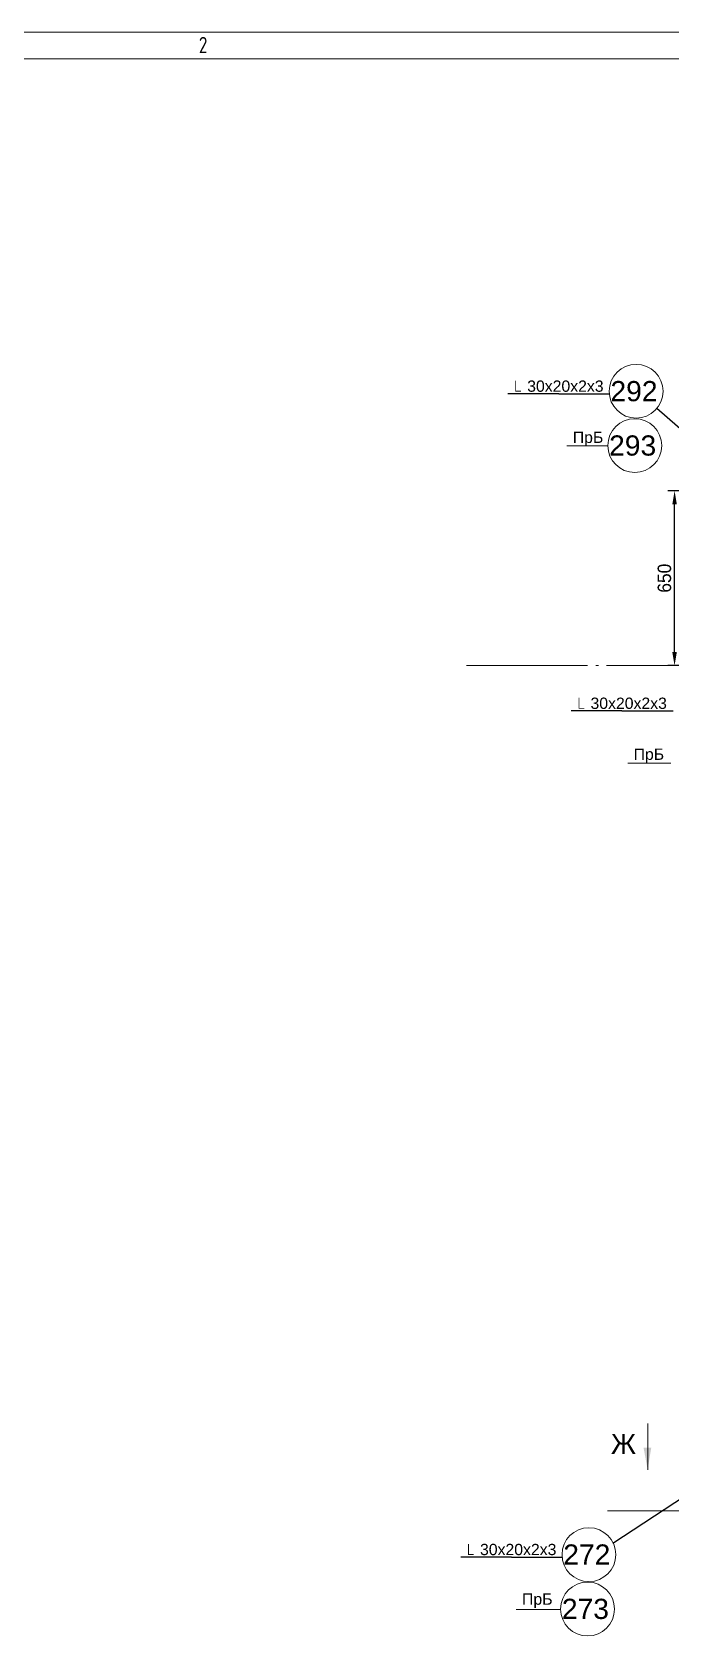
# Model space of a CAD drawing. Header units: millimetres. Extents: x 149544 to 197467, y -3118 to 25363.
# Drawn here: x 178499 to 180872, y 3505 to 9465 of the extents above; entities that cross this region are included whole.
import ezdxf

# ---------------------------------------------------------------- set-up
doc = ezdxf.new("R2010")
doc.units = ezdxf.units.MM
doc.header["$MEASUREMENT"] = 0
for name, pattern in [('K5LT32768', [0]), ('K5LT32769', [0]), ('K5LT32790', [520, 450, -30, 10, -30]), ('K5LT_THIN', [0])]:
    doc.linetypes.add(name, pattern=pattern)
doc.layers.add('pen_7', color=1, linetype='Continuous')
doc.styles.add('KTEXTSTYLE', font='GOST_AU.SHX', dxfattribs={"width": 0.96, "height": 5})
doc.styles.add('style5', font='arial.ttf', dxfattribs={"height": 3})
doc.dimstyles.new('PB20', dxfattribs={"dimscale": 20, "dimtxt": 2.5, "dimasz": 2.5, "dimexe": 1.25, "dimexo": 0, "dimtad": 1, "dimdec": 0, "dimtxsty": 'Standard', "dimcen": 2.5, "dimclrd": 7, "dimclre": 7, "dimclrt": 4, "dimadec": 0, "dimazin": 0, "dimtfac": 1, "dimtdec": 0, "dimtmove": 0, "dimatfit": 3, "dimfxl": 1.25, "dimarcsym": 0})

# ---------------------------------------------------------------- blocks, each defined once
blk = doc.blocks.new('*D3233')
at = {"color": 7, "lineweight": -2}
for p, q in [((181243.1, 7760.5), (180860.9, 7760.5)), ((180885.9, 7160.9), (180885.9, 7710.5)), ((181171.1, 7110.9), (180860.9, 7110.9))]:
    blk.add_line(p, q, dxfattribs=at)
at = {"color": 7}
for points in [[(180877.6, 7710.5), (180894.3, 7710.5), (180885.9, 7760.5)], [(180877.6, 7160.9), (180894.3, 7160.9), (180885.9, 7110.9)]]:
    blk.add_solid(points, dxfattribs=at)
at = {"layer": 'Defpoints', "color": 0}
for p in [(180885.9, 7760.5), (181243.1, 7760.5), (181171.1, 7110.9)]:
    blk.add_point(p, dxfattribs=at)
at = {"color": 4, "insert": (180848.4, 7435.7), "char_height": 50, "attachment_point": 5, "rotation": 90}
blk.add_mtext('\\H50.0;\\W0.965;\\Q0;\\H50.0;\\W0.965;\\Q0;\\Q0;650', dxfattribs=at)

msp = doc.modelspace()

# ---------------------------------------------------------------- hatches: boundary and pattern name
msp.add_hatch(color=0).paths.add_polyline_path([(180770.6, 4205.2), (180799.5, 4205.2), (180785.8, 4123.7)])

# ---------------------------------------------------------------- linework, layer by layer
at = {"color": 7, "linetype": 'K5LT32768', "lineweight": 18}
msp.add_line((185451.3, 9465.2), (168631.3, 9465.2), dxfattribs=at)
at = {"color": 1, "linetype": 'K5LT32769', "lineweight": 18, "true_color": 0xff0000}
msp.add_line((185351.3, 9365.2), (169031.3, 9365.2), dxfattribs=at)
at = {"color": 7}
for p, q in [((180455.4, 8121.1), (180267.1, 8121.1)), ((180820.4, 8067.6), (181396.3, 7562.5)), ((180690.5, 6942.5), (180502.1, 6942.5)), ((180656.3, 3850), (181027.5, 4094.1)), ((180280.1, 3797.8), (180091.7, 3797.8))]:
    msp.add_line(p, q, dxfattribs=at)
for p, q in [((180455.4, 8121.1), (180645.4, 8121.1)), ((180690.5, 6942.5), (180880.5, 6942.5)), ((180280.1, 3797.8), (180470.1, 3797.8))]:
    msp.add_line(p, q)
at = {"color": 0, "linetype": 'K5LT32768', "lineweight": 18}
for p, q in [((180636.4, 7927.1), (180485.9, 7927.1)), ((180871.5, 6748.5), (180712, 6748.5)), ((180786, 4122.8), (180786, 4295)), ((180461.1, 3603.8), (180297.1, 3603.8))]:
    msp.add_line(p, q, dxfattribs=at)
at = {"color": 0, "linetype": 'K5LT32790', "lineweight": 18}
for p, q in [((180113.1, 7110.9), (184283.7, 7110.9)), ((180636.5, 3970.5), (183875.6, 3970.5))]:
    msp.add_line(p, q, dxfattribs=at)
at = {"const_width": 3}
for points in [[(180295.8, 8170.3), (180295.8, 8131), (180315.4, 8131)], [(180530.8, 6991.7), (180530.8, 6952.4), (180550.5, 6952.4)], [(180120.4, 3847), (180120.4, 3807.7), (180140.1, 3807.7)]]:
    msp.add_lwpolyline(points, dxfattribs=at)
at = {"color": 0, "linetype": 'K5LT_THIN', "const_width": 0.18}
msp.add_lwpolyline([(180761.9, 4123.7), (180862.9, 4123.7)], dxfattribs=at)
at = {"color": 0, "linetype": 'K5LT32768', "lineweight": 18}
for centre in [(180743.1, 8130.4), (180738.1, 7928.4), (180567.8, 3807.1), (180562.8, 3605.1)]:
    msp.add_circle(centre, 100, dxfattribs=at)

# ---------------------------------------------------------------- texts
at = {"color": 7, "insert": (179118.8, 9447.3), "char_height": 2.5, "attachment_point": 1, "style": 'KTEXTSTYLE'}
msp.add_mtext('\\H3.5;\\W0.965;\\Q15;\\Q0;\\H60.00;{\\c16711935;2}', dxfattribs=at)
at = {"layer": 'pen_7', "color": 0, "style": 'style5'}
for s, p in [('30х20х2х3', (180338.5, 8128.5)), ('ПрБ', (180507.8, 7938.3)), ('30х20х2х3', (180573.6, 6950)), ('ПрБ', (180733.8, 6760.7)), ('30х20х2х3', (180163.2, 3805.3)), ('ПрБ', (180319.4, 3621))]:
    msp.add_text(s, height=42, dxfattribs=at).set_placement(p)
at = {"layer": 'pen_7', "color": 2, "style": 'style5'}
for s, p in [('292', (180647.8, 8093.4)), ('293', (180642.8, 7891.4)), ('272', (180472.5, 3770.1)), ('273', (180467.4, 3568.2))]:
    msp.add_text(s, height=75, dxfattribs=at).set_placement(p)
at = {"layer": 'pen_7', "color": 0, "style": 'style5', "width": 0.965}
msp.add_text('Ж', height=75, dxfattribs=at).set_placement((180649.5, 4181.1))

# ---------------------------------------------------------------- dimensions: what is measured, and where the dimension line sits
at = {"color": 0}
dim = msp.add_linear_dim(base=(180885.9, 7760.5), p1=(181171.1, 7110.9), p2=(181243.1, 7760.5), angle=90, text='\\H50.0;\\W0.965;\\Q0;\\H50.0;\\W0.965;\\Q0;\\Q0;650', dimstyle='PB20', dxfattribs=at)
dim.commit()
dim.dimension.update_dxf_attribs({"geometry": '*D3233', "text_midpoint": (180885.9, 7435.7), "dimtype": 160})

doc.saveas('drawing.dxf')
